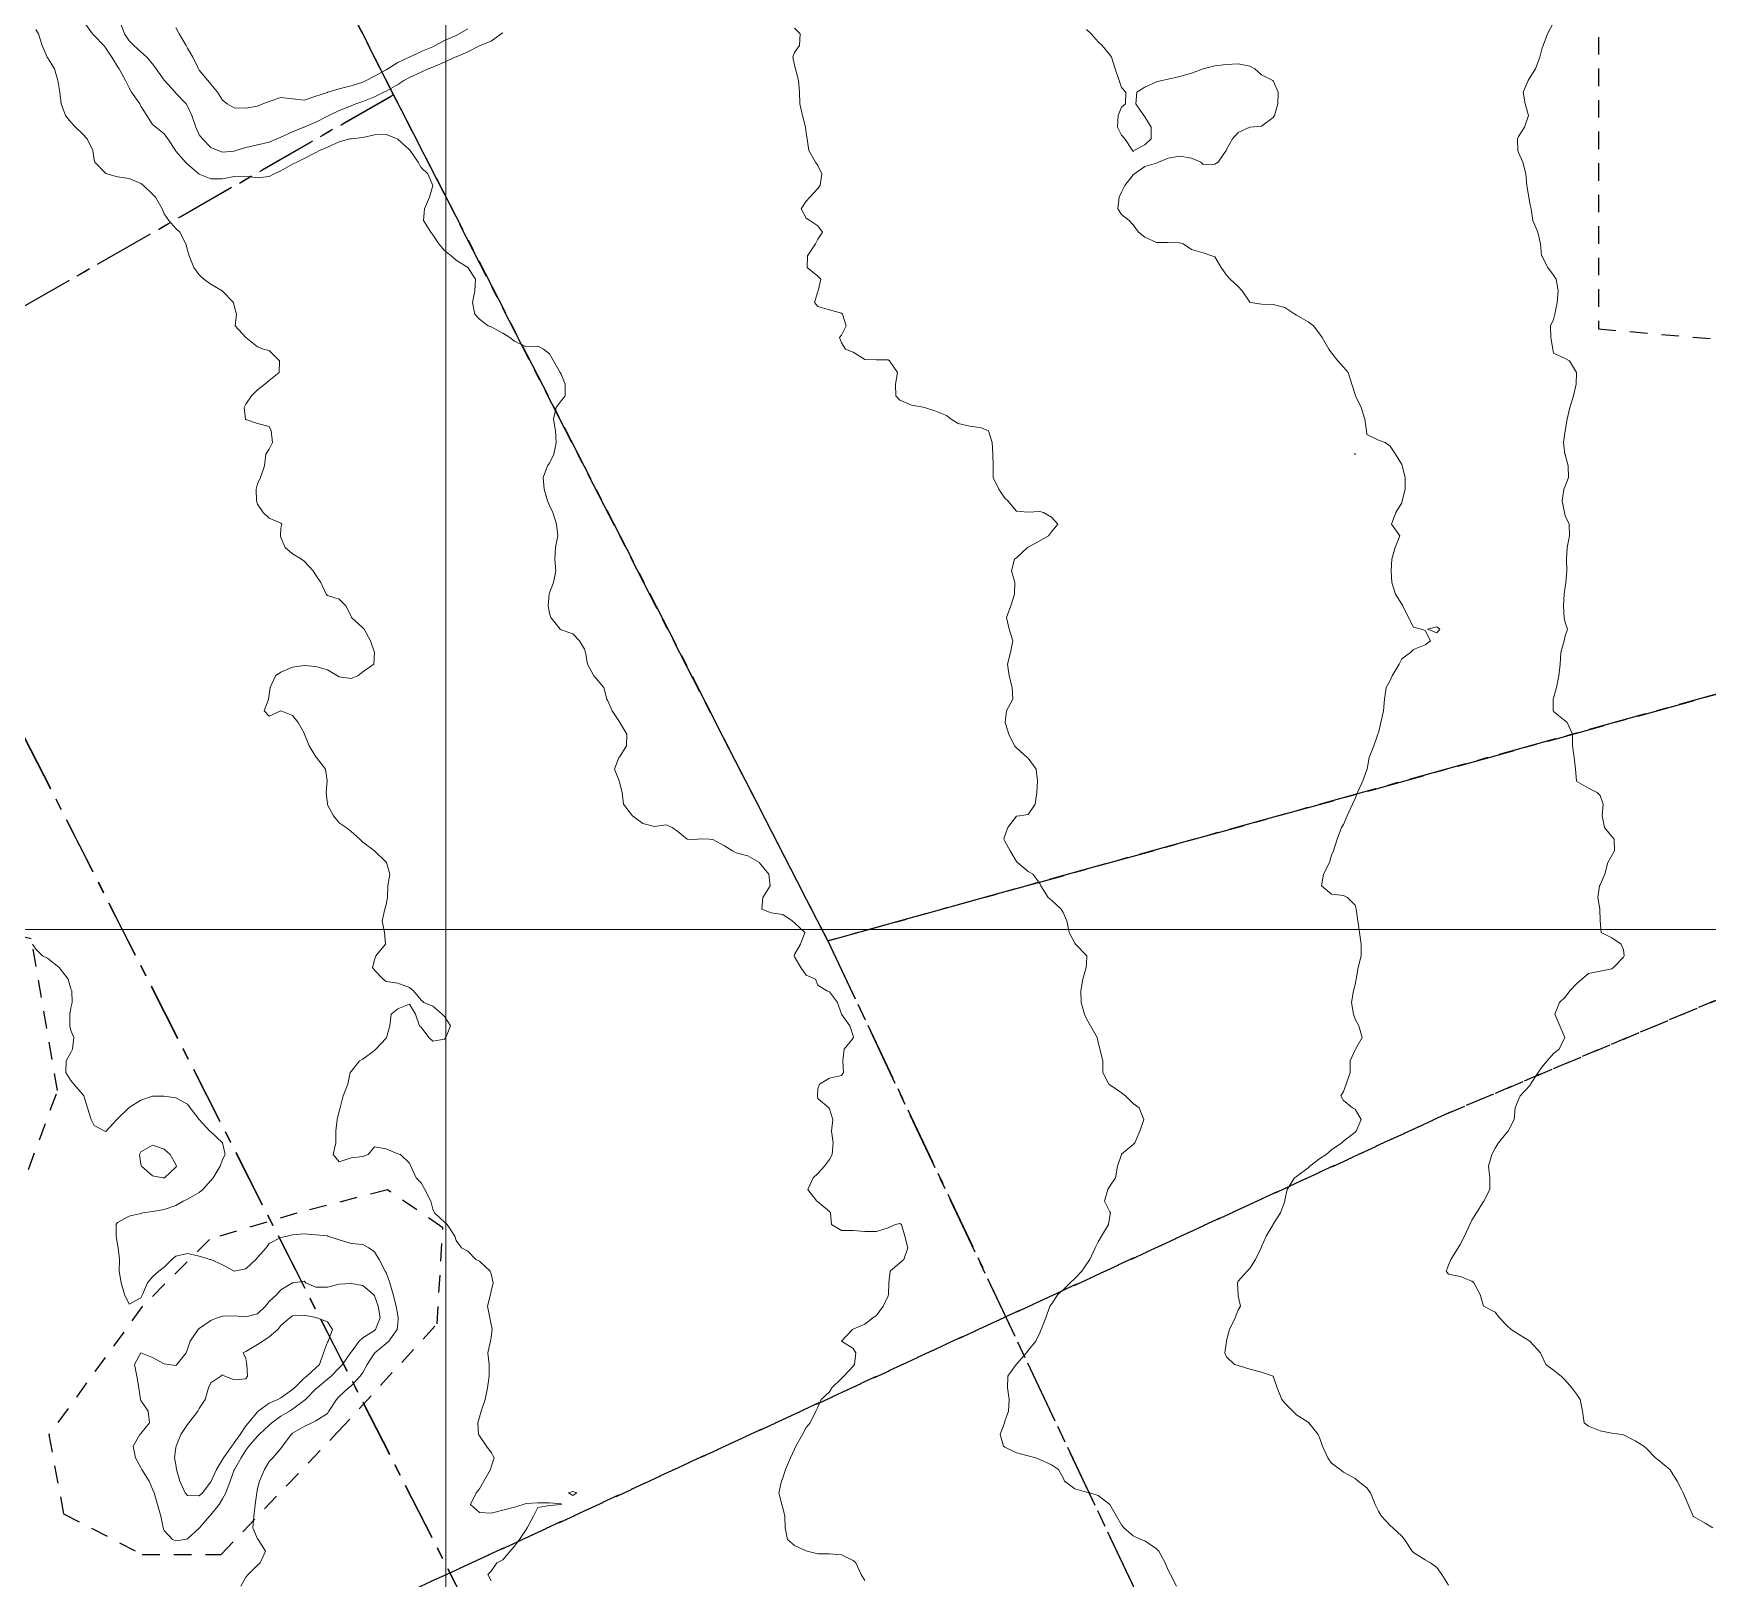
# Model space of a CAD drawing. Header units: centimetres. Extents: x 0 to 642158, y -847 to 649707.
# Drawn here: x 616649.2 to 616720.8, y 620359.6 to 620425.8 of the extents above; entities that cross this region are included whole.
import ezdxf

# ---------------------------------------------------------------- set-up
doc = ezdxf.new("R2010")
doc.units = ezdxf.units.CM
doc.header["$MEASUREMENT"] = 0
doc.linetypes.add('CENTERX2', pattern=[4, 2.5, -0.5, 0.5, -0.5])
doc.linetypes.add('JIS_02_0.7', pattern=[1.35, 0.75, -0.6])
for name, color, linetype, lineweight in [('MEV_grille', 254, 'Continuous', 9), ('WAL_parcellaire agricole', 7, 'JIS_02_0.7', 25), ('WAL_topographie 0.5', 253, 'Continuous', 20)]:
    doc.layers.add(name, color=color, linetype=linetype, lineweight=lineweight)
doc.layers.add('SPW_parcellaire cadastral', color=7, linetype='CENTERX2', lineweight=25, true_color=0xff0542)

# ---------------------------------------------------------------- blocks, each defined once
blk = doc.blocks.new('*U114')
at = {"layer": 'MEV_grille', "transparency": 33554687}
blk.add_lwpolyline([(-1338.461, 0), (1338.461, 0)], dxfattribs=at)
blk = doc.blocks.new('*U115')
at = {"layer": 'MEV_grille', "color": 0, "linetype": 'ByBlock', "lineweight": -2, "transparency": 16777216}
blk.add_blockref('*U114', (0, -2000), dxfattribs=at)
blk = doc.blocks.new('*U112')
at = {"layer": 'MEV_grille', "transparency": 33554687}
blk.add_lwpolyline([(0, 1825.476), (0, -1825.476)], dxfattribs=at)
blk = doc.blocks.new('*U113')
at = {"layer": 'MEV_grille', "color": 0, "linetype": 'ByBlock', "lineweight": -2, "transparency": 16777216}
blk.add_blockref('*U112', (1300, 0), dxfattribs=at)

msp = doc.modelspace()

# ---------------------------------------------------------------- linework, layer by layer
at = {"layer": 'SPW_parcellaire cadastral'}
for points in [[(616764.436, 620409.464), (616683.174, 620386.893), (616664.567, 620423.139), (616658.826, 620434.525), (616640.601, 620470.67), (616632.784, 620486.173), (616675.753, 620523.303), (616681.328, 620527.07), (616685.388, 620521.293), (616679.91, 620517.422), (616688.902, 620504.431), (616694.46, 620508.382), (616706.721, 620490.909), (616696.99, 620483.909), (616708.657, 620467.046), (616718.631, 620473.946), (616764.436, 620409.464)], [(616664.567, 620423.139), (616641.483, 620409.919), (616621.122, 620398.241), (616593.317, 620382.322), (616566.298, 620413.913), (616612.711, 620468.786), (616632.784, 620486.173), (616640.601, 620470.67), (616658.826, 620434.525), (616664.567, 620423.139)], [(616664.567, 620423.139), (616683.174, 620386.893), (616720.278, 620308.474), (616699.35, 620297.395), (616698.887, 620297.151), (616641.483, 620409.919), (616664.567, 620423.139)], [(616764.436, 620409.464), (616810.738, 620422.244), (616880.969, 620322.264), (616751.311, 620239.975), (616733.186, 620281.264), (616720.278, 620308.474), (616683.174, 620386.893), (616764.436, 620409.464)], [(616683.366, 620288.932), (616621.122, 620398.241), (616641.483, 620409.919), (616698.887, 620297.151), (616683.366, 620288.932)]]:
    msp.add_lwpolyline(points, dxfattribs=at)
at = {"layer": 'WAL_parcellaire agricole'}
for points in [[(616651.688, 620350.856), (616600.26, 620451.183), (616608.425, 620461.85), (616622.173, 620477.102), (616635.172, 620488.353), (616660.419, 620508.856), (616671.421, 620493.607), (616629.925, 620464.103), (616654.179, 620430.606), (616694.925, 620460.11), (616705.425, 620453.862), (616716.176, 620445.863), (616716.18, 620413.113), (616721.93, 620412.614), (616721.929, 620425.864), (616769.174, 620460.619), (616773.174, 620458.869), (616777.174, 620462.37), (616772.548, 620470.869), (616795.671, 620482.872), (616810.299, 620459.624)], [(616845.948, 620253.88), (616785.453, 620210.873), (616763.872, 620197.621), (616740.957, 620187.285), (616668.692, 620318.859), (616651.688, 620350.856), (616656.938, 620355.19), (616709.767, 620379.529), (616765.931, 620403.202), (616806.761, 620423.04)], [(616806.761, 620423.04), (616765.931, 620403.202), (616709.767, 620379.529), (616656.938, 620355.19), (616651.688, 620350.856)], [(616641.184, 620388.855), (616639.059, 620383.979), (616640.06, 620379.105), (616644.685, 620374.23), (616648.935, 620377.106), (616650.185, 620380.481), (616649.059, 620386.981), (616641.184, 620388.855)], [(616653.811, 620371.231), (616649.811, 620365.731), (616650.437, 620362.356), (616653.812, 620360.606), (616657.187, 620360.607), (616662.186, 620365.857), (616666.436, 620370.483), (616666.685, 620374.608), (616664.31, 620376.232), (616660.435, 620375.232), (616656.685, 620374.107), (616653.811, 620371.231)]]:
    msp.add_lwpolyline(points, dxfattribs=at)
at = {"layer": 'WAL_topographie 0.5'}
for points in [[(616649.25, 620425.935), (616649.36, 620425.75), (616649.521, 620425.25), (616649.744, 620424.75), (616649.75, 620424.742), (616650.051, 620424.25), (616650.194, 620423.75), (616650.25, 620423.417), (616650.277, 620423.25), (616650.341, 620422.75), (616650.524, 620422.25), (616650.75, 620421.975), (616650.954, 620421.75), (616651.25, 620421.475), (616651.445, 620421.25), (616651.692, 620420.75), (616651.75, 620420.361), (616651.774, 620420.25), (616652.25, 620419.768), (616652.295, 620419.75), (616652.75, 620419.631), (616653.25, 620419.553), (616653.75, 620419.342), (616653.869, 620419.25), (616654.25, 620418.89), (616654.37, 620418.75), (616654.664, 620418.25), (616654.75, 620418.047), (616654.954, 620417.75), (616655.25, 620417.417), (616655.413, 620417.25), (616655.682, 620416.75), (616655.75, 620416.485), (616655.821, 620416.25), (616656.014, 620415.75), (616656.25, 620415.435), (616656.442, 620415.25), (616656.75, 620415.034), (616657.227, 620414.75), (616657.25, 620414.736), (616657.722, 620414.25), (616657.75, 620414.107), (616657.846, 620413.75), (616657.792, 620413.25), (616658.25, 620412.75), (616658.25, 620412.75), (616658.75, 620412.35), (616659, 620412.25), (616659.25, 620412.192), (616659.692, 620411.75), (616659.67, 620411.25), (616659.25, 620410.9), (616659.054, 620410.75), (616658.75, 620410.5), (616658.491, 620410.25), (616658.25, 620409.889), (616658.179, 620409.75), (616658.237, 620409.25), (616658.25, 620409.23), (616658.75, 620409.056), (616659.25, 620408.927), (616659.333, 620408.75), (616659.383, 620408.25), (616659.25, 620407.964), (616659.1, 620407.75), (616659.05, 620407.25), (616658.867, 620406.75), (616658.75, 620406.481), (616658.683, 620406.25), (616658.697, 620405.75), (616658.75, 620405.607), (616658.988, 620405.25), (616659.25, 620405), (616659.75, 620404.792), (616659.783, 620404.75), (616659.75, 620404.583), (616659.727, 620404.25), (616659.75, 620404.179), (616659.926, 620403.75), (616660.25, 620403.482), (616660.63, 620403.25), (616660.75, 620403.159), (616661.136, 620402.75), (616661.25, 620402.56), (616661.453, 620402.25), (616661.691, 620401.75), (616661.75, 620401.685), (616662.25, 620401.533), (616662.524, 620401.25), (616662.75, 620400.813), (616662.777, 620400.75), (616663.25, 620400.313), (616663.313, 620400.25), (616663.579, 620399.75), (616663.75, 620399.25), (616663.75, 620399.25), (616663.75, 620399.249), (616663.73, 620398.75), (616663.25, 620398.417), (616663.036, 620398.25), (616662.75, 620398.142), (616662.25, 620398.214), (616662.169, 620398.25), (616661.75, 620398.5), (616661.25, 620398.644), (616660.75, 620398.691), (616660.25, 620398.625), (616659.75, 620398.406), (616659.51, 620398.25), (616659.285, 620397.75), (616659.25, 620397.45), (616659.21, 620397.25), (616659.031, 620396.75), (616659.25, 620396.517), (616659.75, 620396.75), (616659.75, 620396.75), (616659.75, 620396.75), (616660.25, 620396.55), (616660.487, 620396.25), (616660.75, 620395.796), (616660.759, 620395.75), (616660.957, 620395.25), (616661.25, 620394.784), (616661.274, 620394.75), (616661.651, 620394.25), (616661.734, 620393.75), (616661.68, 620393.25), (616661.74, 620392.75), (616661.75, 620392.725), (616662.007, 620392.25), (616662.25, 620391.95), (616662.536, 620391.75), (616662.75, 620391.583), (616663.125, 620391.25), (616663.25, 620391.13), (616663.75, 620390.75), (616663.75, 620390.75), (616664.25, 620390.264), (616664.264, 620390.25), (616664.417, 620389.75), (616664.333, 620389.25), (616664.308, 620388.75), (616664.25, 620388.45), (616664.197, 620388.25), (616664.083, 620387.75), (616664.182, 620387.25), (616664.222, 620386.75), (616663.809, 620386.25), (616663.75, 620386.083), (616663.676, 620385.75), (616663.75, 620385.645), (616664.125, 620385.25), (616664.25, 620385.157), (616664.75, 620385.077), (616665.25, 620384.898), (616665.432, 620384.75), (616665.75, 620384.361), (616665.875, 620384.25), (616666.25, 620384.096), (616666.659, 620383.75), (616666.75, 620383.662), (616667.005, 620383.25), (616666.806, 620382.75), (616666.75, 620382.686), (616666.25, 620382.599), (616666.08, 620382.75), (616665.75, 620383.193), (616665.685, 620383.25), (616665.509, 620383.75), (616665.25, 620384.187), (616664.75, 620383.988), (616664.472, 620383.75), (616664.417, 620383.25), (616664.266, 620382.75), (616664.25, 620382.727), (616663.813, 620382.25), (616663.75, 620382.2), (616663.25, 620381.823), (616663.119, 620381.75), (616662.75, 620381.303), (616662.72, 620381.25), (616662.609, 620380.75), (616662.417, 620380.25), (616662.283, 620379.75), (616662.25, 620379.607), (616662.161, 620379.25), (616662.107, 620378.75), (616662.099, 620378.25), (616661.988, 620377.75), (616662.25, 620377.427), (616662.75, 620377.603), (616663.25, 620377.664), (616663.481, 620377.75), (616663.75, 620378.068), (616664.25, 620377.984), (616664.75, 620377.777), (616664.875, 620377.75), (616665.25, 620377.375), (616665.309, 620377.25), (616665.536, 620376.75), (616665.75, 620376.529), (616665.917, 620376.25), (616666.163, 620375.75), (616666.25, 620375.408), (616666.333, 620375.25), (616666.75, 620374.845), (616666.875, 620374.75), (616667.194, 620374.25), (616667.25, 620374.062), (616667.477, 620373.75), (616667.75, 620373.6), (616668.1, 620373.25), (616668.25, 620373.175), (616668.709, 620372.75), (616668.75, 620372.635), (616668.838, 620372.25), (616668.75, 620371.893), (616668.725, 620371.75), (616668.602, 620371.25), (616668.693, 620370.75), (616668.75, 620370.46), (616668.8, 620370.25), (616668.75, 620369.917), (616668.725, 620369.75), (616668.614, 620369.25), (616668.667, 620368.75), (616668.669, 620368.25), (616668.595, 620367.75), (616668.492, 620367.25), (616668.32, 620366.75), (616668.25, 620366.485), (616668.179, 620366.25), (616668.216, 620365.75), (616668.25, 620365.687), (616668.559, 620365.25), (616668.75, 620364.979), (616668.878, 620364.75), (616668.75, 620364.357), (616668.725, 620364.25), (616668.444, 620363.75), (616668.25, 620363.426), (616668.117, 620363.25), (616667.871, 620362.75), (616668.25, 620362.403), (616668.75, 620362.383), (616669.25, 620362.506), (616669.75, 620362.641), (616670.119, 620362.75), (616670.25, 620362.798), (616670.75, 620362.814), (616671.25, 620362.818), (616671.75, 620362.778), (616671.765, 620362.75), (616671.75, 620362.746), (616671.25, 620362.708), (616670.75, 620362.625), (616670.572, 620362.25), (616670.298, 620361.75), (616670.25, 620361.685), (616669.968, 620361.25), (616669.75, 620360.958), (616669.57, 620360.75), (616669.25, 620360.379), (616668.989, 620360.25), (616668.75, 620359.888), (616668.607, 620359.75), (616668.75, 620359.484)], [(616651.327, 620426.25), (616651.679, 620425.75), (616651.75, 620425.688), (616652.161, 620425.25), (616652.25, 620425.133), (616652.501, 620424.75), (616652.75, 620424.36), (616652.826, 620424.25), (616653.086, 620423.75), (616653.25, 620423.436), (616653.356, 620423.25), (616653.7, 620422.75), (616653.75, 620422.661), (616654.005, 620422.25), (616654.25, 620421.864), (616654.392, 620421.75), (616654.75, 620421.471), (616654.901, 620421.25), (616655.232, 620420.75), (616655.25, 620420.733), (616655.659, 620420.25), (616655.75, 620420.176), (616656.237, 620419.75), (616656.25, 620419.741), (616656.75, 620419.545), (616657.25, 620419.548), (616657.75, 620419.643), (616658.25, 620419.66), (616658.75, 620419.589), (616659.25, 620419.647), (616659.458, 620419.75), (616659.75, 620419.887), (616660.25, 620420.169), (616660.425, 620420.25), (616660.75, 620420.419), (616661.25, 620420.671), (616661.396, 620420.75), (616661.75, 620420.902), (616662.25, 620421.121), (616662.704, 620421.25), (616662.75, 620421.259), (616663.25, 620421.319), (616663.75, 620421.429), (616664.25, 620421.445), (616664.734, 620421.25), (616664.75, 620421.242), (616665.25, 620420.782), (616665.277, 620420.75), (616665.622, 620420.25), (616665.75, 620420.033), (616666.045, 620419.75), (616666.25, 620419.25), (616666.25, 620419.25), (616666.25, 620419.25), (616666.114, 620418.75), (616665.892, 620418.25), (616665.86, 620417.75), (616666.168, 620417.25), (616666.25, 620417.143), (616666.515, 620416.75), (616666.75, 620416.471), (616667.042, 620416.25), (616667.25, 620416.054), (616667.75, 620415.75), (616667.75, 620415.75), (616668.083, 620415.25), (616668.054, 620414.75), (616667.948, 620414.25), (616668.05, 620413.75), (616668.25, 620413.524), (616668.62, 620413.25), (616668.75, 620413.196), (616669.25, 620412.927), (616669.547, 620412.75), (616669.75, 620412.594), (616670.25, 620412.34), (616670.75, 620412.38), (616670.99, 620412.25), (616671.25, 620412.047), (616671.426, 620411.75), (616671.708, 620411.25), (616671.75, 620411.167), (616671.925, 620410.75), (616671.917, 620410.25), (616671.75, 620410.038), (616671.539, 620409.75), (616671.419, 620409.25), (616671.504, 620408.75), (616671.542, 620408.25), (616671.432, 620407.75), (616671.25, 620407.363), (616671.167, 620407.25), (616670.985, 620406.75), (616671.017, 620406.25), (616671.172, 620405.75), (616671.25, 620405.542), (616671.4, 620405.25), (616671.553, 620404.75), (616671.608, 620404.25), (616671.514, 620403.75), (616671.481, 620403.25), (616671.518, 620402.75), (616671.426, 620402.25), (616671.25, 620401.802), (616671.231, 620401.75), (616671.201, 620401.25), (616671.25, 620400.932), (616671.306, 620400.75), (616671.708, 620400.25), (616671.75, 620400.22), (616672.25, 620400.048), (616672.541, 620399.75), (616672.75, 620399.39), (616672.799, 620399.25), (616672.883, 620398.75), (616673.145, 620398.25), (616673.25, 620398.132), (616673.583, 620397.75), (616673.71, 620397.25), (616673.75, 620397.179), (616673.935, 620396.75), (616674.25, 620396.273), (616674.264, 620396.25), (616674.564, 620395.75), (616674.553, 620395.25), (616674.25, 620394.772), (616674.227, 620394.75), (616674.032, 620394.25), (616674.236, 620393.75), (616674.25, 620393.694), (616674.361, 620393.25), (616674.422, 620392.75), (616674.75, 620392.318), (616674.802, 620392.25), (616675.25, 620391.925), (616675.75, 620391.793), (616676.25, 620391.871), (616676.5, 620391.75), (616676.75, 620391.583), (616677.15, 620391.25), (616677.25, 620391.223), (616677.583, 620391.25), (616677.75, 620391.273), (616678.083, 620391.25), (616678.25, 620391.244), (616678.75, 620390.974), (616679.092, 620390.75), (616679.25, 620390.664), (616679.75, 620390.536), (616680.239, 620390.25), (616680.25, 620390.243), (616680.643, 620389.75), (616680.696, 620389.25), (616680.382, 620388.75), (616680.344, 620388.25), (616680.75, 620388.099), (616681.25, 620388.032), (616681.643, 620387.75), (616681.75, 620387.664), (616682.189, 620387.25), (616682, 620386.75), (616681.75, 620386.309), (616681.729, 620386.25), (616681.75, 620386.208), (616682.018, 620385.75), (616682.25, 620385.433), (616682.643, 620385.25), (616682.75, 620385), (616683.125, 620384.75), (616683.25, 620384.717), (616683.583, 620384.25), (616683.75, 620383.75), (616683.75, 620383.75), (616684.111, 620383.25), (616684.25, 620382.833), (616684.273, 620382.75), (616684.25, 620382.733), (616683.872, 620382.25), (616683.82, 620381.75), (616683.847, 620381.25), (616683.75, 620381.13), (616683.25, 620381.018), (616682.809, 620380.75), (616682.75, 620380.55), (616682.726, 620380.25), (616682.75, 620380.143), (616683.208, 620379.75), (616683.25, 620379.694), (616683.393, 620379.25), (616683.327, 620378.75), (616683.403, 620378.25), (616683.358, 620377.75), (616683.25, 620377.53), (616683.031, 620377.25), (616682.75, 620376.929), (616682.542, 620376.75), (616682.322, 620376.25), (616682.7, 620375.75), (616682.75, 620375.717), (616683.25, 620375.296), (616683.286, 620375.25), (616683.333, 620374.75), (616683.75, 620374.487), (616684.25, 620374.487), (616684.75, 620374.452), (616685.25, 620374.442), (616685.75, 620374.604), (616686.068, 620374.75), (616686.25, 620374.792), (616686.327, 620374.75), (616686.469, 620374.25), (616686.599, 620373.75), (616686.421, 620373.25), (616686.25, 620373.101), (616685.837, 620372.75), (616685.791, 620372.25), (616685.772, 620371.75), (616685.75, 620371.691), (616685.544, 620371.25), (616685.25, 620370.852), (616685.101, 620370.75), (616684.75, 620370.473), (616684.25, 620370.265), (616684.23, 620370.25), (616683.75, 620369.75), (616684.25, 620369.436), (616684.368, 620369.25), (616684.31, 620368.75), (616684.25, 620368.677), (616683.852, 620368.25), (616683.75, 620368.141), (616683.337, 620367.75), (616683.25, 620367.577), (616682.881, 620367.25), (616682.75, 620366.917), (616682.656, 620366.75), (616682.411, 620366.25), (616682.25, 620366.046), (616682.088, 620365.75), (616681.799, 620365.25), (616681.75, 620365.125), (616681.574, 620364.75), (616681.358, 620364.25), (616681.25, 620363.886), (616681.194, 620363.75), (616681.07, 620363.25), (616681.198, 620362.75), (616681.25, 620362.6), (616681.333, 620362.25), (616681.343, 620361.75), (616681.438, 620361.25), (616681.75, 620360.99), (616682.25, 620360.759), (616682.281, 620360.75), (616682.75, 620360.638), (616683.25, 620360.637), (616683.75, 620360.598), (616684.25, 620360.35), (616684.372, 620360.25), (616684.593, 620359.75), (616684.75, 620359.488)], [(616652.864, 620426.25), (616653.052, 620425.75), (616653.25, 620425.45), (616653.456, 620425.25), (616653.75, 620424.987), (616654.01, 620424.75), (616654.25, 620424.47), (616654.412, 620424.25), (616654.75, 620423.773), (616654.767, 620423.75), (616655.214, 620423.25), (616655.25, 620423.218), (616655.684, 620422.75), (616655.75, 620422.648), (616655.927, 620422.25), (616656.101, 620421.75), (616656.25, 620421.429), (616656.387, 620421.25), (616656.75, 620420.883), (616657.059, 620420.75), (616657.25, 620420.691), (616657.75, 620420.731), (616657.816, 620420.75), (616658.25, 620420.888), (616658.75, 620420.999), (616659.25, 620421.107), (616659.574, 620421.25), (616659.75, 620421.328), (616660.25, 620421.554), (616660.724, 620421.75), (616660.75, 620421.76), (616661.25, 620421.971), (616661.75, 620422.227), (616661.794, 620422.25), (616662.25, 620422.472), (616662.75, 620422.663), (616662.956, 620422.75), (616663.25, 620422.854), (616663.75, 620423.049), (616664.158, 620423.25), (616664.25, 620423.296), (616664.75, 620423.589), (616665.012, 620423.75), (616665.25, 620423.879), (616665.75, 620424.105), (616666.058, 620424.25), (616666.25, 620424.328), (616666.75, 620424.534), (616667.197, 620424.75), (616667.25, 620424.773), (616667.75, 620424.983), (616668.25, 620425.239), (616668.275, 620425.25), (616668.75, 620425.441), (616669.183, 620425.75), (616669.25, 620425.8)], [(616655.25, 620426.022), (616655.393, 620425.75), (616655.693, 620425.25), (616655.75, 620425.143), (616655.98, 620424.75), (616656.212, 620424.25), (616656.25, 620424.203), (616656.621, 620423.75), (616656.75, 620423.603), (616657.035, 620423.25), (616657.25, 620422.915), (616657.45, 620422.75), (616657.75, 620422.577), (616658.25, 620422.571), (616658.75, 620422.657), (616658.978, 620422.75), (616659.25, 620422.858), (616659.75, 620423.019), (616660.25, 620422.968), (616660.75, 620422.916), (616661.25, 620423.081), (616661.75, 620423.247), (616661.761, 620423.25), (616662.25, 620423.399), (616662.75, 620423.527), (616663.25, 620423.687), (616663.399, 620423.75), (616663.75, 620423.937), (616664.25, 620424.208), (616664.322, 620424.25), (616664.75, 620424.519), (616665.242, 620424.75), (616665.25, 620424.755), (616665.75, 620424.992), (616666.25, 620425.202), (616666.351, 620425.25), (616666.75, 620425.475), (616667.25, 620425.683), (616667.387, 620425.75), (616667.75, 620425.961)], [(616681.75, 620426), (616681.981, 620425.75), (616681.964, 620425.25), (616681.75, 620424.95), (616681.67, 620424.75), (616681.75, 620424.417), (616681.78, 620424.25), (616681.917, 620423.75), (616681.958, 620423.25), (616681.977, 620422.75), (616682.08, 620422.25), (616682.211, 620421.75), (616682.25, 620421.5), (616682.293, 620421.25), (616682.356, 620420.75), (616682.65, 620420.25), (616682.75, 620420.118), (616682.913, 620419.75), (616682.844, 620419.25), (616682.75, 620419.122), (616682.405, 620418.75), (616682.25, 620418.579), (616682.034, 620418.25), (616682.25, 620417.859), (616682.396, 620417.75), (616682.75, 620417.526), (616682.948, 620417.25), (616682.75, 620416.95), (616682.642, 620416.75), (616682.299, 620416.25), (616682.293, 620415.75), (616682.75, 620415.378), (616682.867, 620415.25), (616682.761, 620414.75), (616682.75, 620414.722), (616682.595, 620414.25), (616682.75, 620414.077), (616683.25, 620413.935), (616683.75, 620413.792), (616683.795, 620413.75), (616683.95, 620413.25), (616683.75, 620412.85), (616683.671, 620412.75), (616683.75, 620412.519), (616683.934, 620412.25), (616684.25, 620412.117), (616684.75, 620411.807), (616685.25, 620411.783), (616685.75, 620411.784), (616685.809, 620411.75), (616686.15, 620411.25), (616686.071, 620410.75), (616686.08, 620410.25), (616686.25, 620410.054), (616686.75, 620409.85), (616687.25, 620409.764), (616687.313, 620409.75), (616687.75, 620409.607), (616688.25, 620409.398), (616688.453, 620409.25), (616688.75, 620409.067), (616689.25, 620408.947), (616689.75, 620408.879), (616690.046, 620408.75), (616690.217, 620408.25), (616690.234, 620407.75), (616690.25, 620407.25), (616690.25, 620407.25), (616690.25, 620406.75), (616690.497, 620406.25), (616690.75, 620405.865), (616690.887, 620405.75), (616691.25, 620405.311), (616691.75, 620405.261), (616692.25, 620405.292), (616692.406, 620405.25), (616692.75, 620405.054), (616693.024, 620404.75), (616692.75, 620404.423), (616692.628, 620404.25), (616692.25, 620404.038), (616691.75, 620403.769), (616691.725, 620403.75), (616691.25, 620403.308), (616691.167, 620403.25), (616691.036, 620402.75), (616691.184, 620402.25), (616691.168, 620401.75), (616691.015, 620401.25), (616690.828, 620400.75), (616690.933, 620400.25), (616691.101, 620399.75), (616690.991, 620399.25), (616690.87, 620398.75), (616690.936, 620398.25), (616691.07, 620397.75), (616691.097, 620397.25), (616690.828, 620396.75), (616690.764, 620396.25), (616690.926, 620395.75), (616691.171, 620395.25), (616691.25, 620395.159), (616691.715, 620394.75), (616691.75, 620394.724), (616692.093, 620394.25), (616692.149, 620393.75), (616692.125, 620393.25), (616692.053, 620392.75), (616691.75, 620392.308), (616691.375, 620392.25), (616691.25, 620392.234), (616690.875, 620391.75), (616690.75, 620391.393), (616690.716, 620391.25), (616690.75, 620391.163), (616690.987, 620390.75), (616691.25, 620390.294), (616691.288, 620390.25), (616691.75, 620389.863), (616691.945, 620389.75), (616692.25, 620389.357), (616692.291, 620389.25), (616692.609, 620388.75), (616692.75, 620388.635), (616693.167, 620388.25), (616693.25, 620388.107), (616693.41, 620387.75), (616693.504, 620387.25), (616693.75, 620386.791), (616693.785, 620386.75), (616694.25, 620386.274), (616694.271, 620386.25), (616694.25, 620385.917), (616694.239, 620385.75), (616694.098, 620385.25), (616694.009, 620384.75), (616694.026, 620384.25), (616694.163, 620383.75), (616694.25, 620383.55), (616694.426, 620383.25), (616694.702, 620382.75), (616694.75, 620382.55), (616694.823, 620382.25), (616694.95, 620381.75), (616694.947, 620381.25), (616695.205, 620380.75), (616695.25, 620380.723), (616695.75, 620380.38), (616695.926, 620380.25), (616696.25, 620379.926), (616696.51, 620379.75), (616696.705, 620379.25), (616696.54, 620378.75), (616696.315, 620378.25), (616696.25, 620378.168), (616695.75, 620377.758), (616695.743, 620377.75), (616695.574, 620377.25), (616695.486, 620376.75), (616695.25, 620376.39), (616695.157, 620376.25), (616695.025, 620375.75), (616695.25, 620375.293), (616695.278, 620375.25), (616695.25, 620375.1), (616695.191, 620374.75), (616694.896, 620374.25), (616694.75, 620374), (616694.615, 620373.75), (616694.389, 620373.25), (616694.25, 620373.042), (616694.048, 620372.75), (616693.75, 620372.427), (616693.545, 620372.25), (616693.25, 620371.94), (616693.019, 620371.75), (616692.75, 620371.333), (616692.681, 620371.25), (616692.505, 620370.75), (616692.314, 620370.25), (616692.25, 620370.098), (616692.083, 620369.75), (616691.75, 620369.34), (616691.677, 620369.25), (616691.25, 620368.762), (616691.238, 620368.75), (616690.887, 620368.25), (616690.861, 620367.75), (616690.941, 620367.25), (616690.906, 620366.75), (616690.75, 620366.313), (616690.731, 620366.25), (616690.554, 620365.75), (616690.702, 620365.25), (616690.75, 620365.212), (616691.25, 620364.97), (616691.75, 620364.841), (616692.076, 620364.75), (616692.25, 620364.681), (616692.75, 620364.446), (616693.05, 620364.25), (616693.25, 620363.897), (616693.31, 620363.75), (616693.75, 620363.414), (616694.25, 620363.284), (616694.389, 620363.25), (616694.75, 620363.13), (616695.25, 620362.75), (616695.25, 620362.75), (616695.539, 620362.25), (616695.75, 620361.885), (616695.853, 620361.75), (616696.25, 620361.404), (616696.583, 620361.25), (616696.75, 620361.186), (616697.25, 620360.852), (616697.348, 620360.75), (616697.615, 620360.25), (616697.75, 620359.94), (616697.845, 620359.75), (616698.109, 620359.25)], [(616694.25, 620425.943), (616694.443, 620425.75), (616694.75, 620425.412), (616694.926, 620425.25), (616695.25, 620424.85), (616695.315, 620424.75), (616695.474, 620424.25), (616695.646, 620423.75), (616695.75, 620423.46), (616695.94, 620423.25), (616695.927, 620422.75), (616695.75, 620422.607), (616695.606, 620422.25), (616695.576, 620421.75), (616695.75, 620421.409), (616695.885, 620421.25), (616696.221, 620420.75), (616696.25, 620420.704), (616696.275, 620420.75), (616696.75, 620421), (616697.021, 620421.25), (616697.013, 620421.75), (616696.75, 620422.204), (616696.704, 620422.25), (616696.356, 620422.75), (616696.405, 620423.25), (616696.75, 620423.473), (616697.25, 620423.7), (616697.481, 620423.75), (616697.75, 620423.809), (616698.25, 620423.926), (616698.75, 620424.073), (616699.25, 620424.25), (616699.25, 620424.25), (616699.75, 620424.376), (616700.25, 620424.441), (616700.75, 620424.475), (616701.25, 620424.366), (616701.457, 620424.25), (616701.75, 620423.995), (616702.229, 620423.75), (616702.25, 620423.734), (616702.453, 620423.25), (616702.451, 620422.75), (616702.296, 620422.25), (616702.25, 620422.168), (616701.75, 620421.798), (616701.25, 620421.75), (616701.25, 620421.75), (616700.75, 620421.533), (616700.496, 620421.25), (616700.25, 620420.797), (616700.228, 620420.75), (616699.891, 620420.25), (616699.75, 620420.165), (616699.25, 620420.152), (616699.153, 620420.25), (616698.75, 620420.431), (616698.25, 620420.508), (616697.75, 620420.433), (616697.34, 620420.25), (616697.25, 620420.209), (616696.75, 620420.066), (616696.3, 620419.75), (616696.25, 620419.707), (616695.892, 620419.25), (616695.75, 620418.967), (616695.653, 620418.75), (616695.596, 620418.25), (616695.75, 620418.014), (616696.078, 620417.75), (616696.25, 620417.578), (616696.482, 620417.25), (616696.75, 620417.046), (616697.25, 620416.819), (616697.75, 620416.818), (616698.25, 620416.805), (616698.388, 620416.75), (616698.75, 620416.517), (616699.25, 620416.372), (616699.617, 620416.25), (616699.75, 620416.194), (616700.021, 620415.75), (616700.25, 620415.421), (616700.396, 620415.25), (616700.75, 620414.923), (616700.92, 620414.75), (616701.25, 620414.264), (616701.269, 620414.25), (616701.75, 620414.166), (616702.25, 620414.151), (616702.75, 620414.026), (616703.176, 620413.75), (616703.25, 620413.707), (616703.75, 620413.422), (616703.979, 620413.25), (616704.25, 620412.886), (616704.35, 620412.75), (616704.633, 620412.25), (616704.75, 620412.089), (616705.017, 620411.75), (616705.25, 620411.468), (616705.458, 620411.25), (616705.62, 620410.75), (616705.75, 620410.306), (616705.764, 620410.25), (616706.015, 620409.75), (616706.169, 620409.25), (616706.235, 620408.75), (616706.25, 620408.583), (616706.75, 620408.34), (616707.036, 620408.25), (616707.25, 620408.089), (616707.482, 620407.75), (616707.75, 620407.31), (616707.774, 620407.25), (616707.905, 620406.75), (616707.901, 620406.25), (616707.776, 620405.75), (616707.75, 620405.655), (616707.5, 620405.25), (616707.306, 620404.75), (616707.673, 620404.25), (616707.467, 620403.75), (616707.326, 620403.25), (616707.294, 620402.75), (616707.325, 620402.25), (616707.478, 620401.75), (616707.75, 620401.319), (616707.792, 620401.25), (616708.036, 620400.75), (616708.25, 620400.33), (616708.583, 620400.25), (616708.75, 620400.187), (616708.983, 620399.75), (616708.75, 620399.579), (616708.25, 620399.375), (616708.13, 620399.25), (616707.75, 620398.979), (616707.637, 620398.75), (616707.336, 620398.25), (616707.25, 620398.056), (616707.088, 620397.75), (616707.007, 620397.25), (616706.976, 620396.75), (616706.862, 620396.25), (616706.75, 620395.803), (616706.732, 620395.75), (616706.55, 620395.25), (616706.35, 620394.75), (616706.265, 620394.25), (616706.25, 620394.219), (616706.083, 620393.75), (616705.856, 620393.25), (616705.75, 620393), (616705.636, 620392.75), (616705.41, 620392.25), (616705.25, 620391.886), (616705.171, 620391.75), (616704.981, 620391.25), (616704.833, 620390.75), (616704.75, 620390.572), (616704.662, 620390.25), (616704.403, 620389.75), (616704.315, 620389.25), (616704.75, 620388.893), (616705.25, 620388.839), (616705.428, 620388.75), (616705.75, 620388.428), (616705.8, 620388.25), (616705.869, 620387.75), (616705.946, 620387.25), (616706.011, 620386.75), (616706.009, 620386.25), (616705.892, 620385.75), (616705.806, 620385.25), (616705.75, 620385.031), (616705.687, 620384.75), (616705.595, 620384.25), (616705.685, 620383.75), (616705.75, 620383.536), (616705.917, 620383.25), (616706.057, 620382.75), (616705.767, 620382.25), (616705.75, 620382.227), (616705.548, 620381.75), (616705.536, 620381.25), (616705.377, 620380.75), (616705.25, 620380.438), (616705.141, 620380.25), (616705.25, 620380.056), (616705.646, 620379.75), (616705.75, 620379.692), (616706.01, 620379.25), (616705.796, 620378.75), (616705.75, 620378.705), (616705.25, 620378.32), (616705.18, 620378.25), (616704.75, 620377.948), (616704.51, 620377.75), (616704.25, 620377.576), (616703.821, 620377.25), (616703.75, 620377.175), (616703.25, 620376.805), (616703.162, 620376.75), (616702.845, 620376.25), (616702.75, 620375.792), (616702.742, 620375.75), (616702.564, 620375.25), (616702.25, 620374.765), (616702.24, 620374.75), (616701.948, 620374.25), (616701.75, 620373.79), (616701.731, 620373.75), (616701.495, 620373.25), (616701.25, 620372.856), (616701.133, 620372.75), (616700.75, 620372.324), (616700.715, 620372.25), (616700.74, 620371.75), (616700.75, 620371.694), (616700.839, 620371.25), (616700.75, 620371.083), (616700.612, 620370.75), (616700.373, 620370.25), (616700.25, 620369.779), (616700.242, 620369.75), (616700.171, 620369.25), (616700.25, 620369.076), (616700.591, 620368.75), (616700.75, 620368.699), (616701.25, 620368.552), (616701.75, 620368.417), (616702.25, 620368.25), (616702.25, 620368.25), (616702.412, 620367.75), (616702.622, 620367.25), (616702.75, 620367.094), (616703.094, 620366.75), (616703.25, 620366.598), (616703.75, 620366.282), (616703.779, 620366.25), (616704.169, 620365.75), (616704.25, 620365.583), (616704.363, 620365.25), (616704.593, 620364.75), (616704.75, 620364.515), (616705.11, 620364.25), (616705.25, 620364.137), (616705.75, 620363.863), (616705.886, 620363.75), (616706.25, 620363.457), (616706.41, 620363.25), (616706.62, 620362.75), (616706.75, 620362.467), (616706.878, 620362.25), (616707.25, 620361.847), (616707.363, 620361.75), (616707.75, 620361.386), (616707.875, 620361.25), (616708.197, 620360.75), (616708.25, 620360.693), (616708.75, 620360.383), (616708.981, 620360.25), (616709.25, 620360.05), (616709.469, 620359.75), (616709.75, 620359.3)], [(616714.25, 620426.233), (616714, 620425.75), (616713.803, 620425.25), (616713.75, 620425.1), (616713.664, 620424.75), (616713.48, 620424.25), (616713.25, 620423.891), (616713.165, 620423.75), (616712.952, 620423.25), (616713.037, 620422.75), (616713.174, 620422.25), (616713.014, 620421.75), (616712.75, 620421.354), (616712.716, 620421.25), (616712.719, 620420.75), (616712.75, 620420.667), (616712.937, 620420.25), (616713.069, 620419.75), (616713.109, 620419.25), (616713.19, 620418.75), (616713.25, 620418.427), (616713.289, 620418.25), (616713.364, 620417.75), (616713.574, 620417.25), (616713.69, 620416.75), (616713.742, 620416.25), (616713.75, 620416.239), (616714.015, 620415.75), (616714.25, 620415.417), (616714.361, 620415.25), (616714.456, 620414.75), (616714.412, 620414.25), (616714.313, 620413.75), (616714.25, 620413.516), (616714.121, 620413.25), (616714.13, 620412.75), (616714.217, 620412.25), (616714.25, 620412.068), (616714.75, 620411.839), (616714.929, 620411.75), (616715.229, 620411.25), (616715.228, 620410.75), (616715.11, 620410.25), (616714.947, 620409.75), (616714.83, 620409.25), (616714.75, 620408.75), (616714.75, 620408.75), (616714.677, 620408.25), (616714.739, 620407.75), (616714.75, 620407.726), (616714.88, 620407.25), (616714.899, 620406.75), (616714.75, 620406.379), (616714.698, 620406.25), (616714.615, 620405.75), (616714.719, 620405.25), (616714.75, 620405.107), (616714.924, 620404.75), (616714.929, 620404.25), (616714.837, 620403.75), (616714.811, 620403.25), (616714.823, 620402.75), (616714.776, 620402.25), (616714.75, 620402.068), (616714.712, 620401.75), (616714.681, 620401.25), (616714.708, 620400.75), (616714.75, 620400.536), (616714.845, 620400.25), (616714.75, 620399.964), (616714.707, 620399.75), (616714.562, 620399.25), (616714.533, 620398.75), (616714.479, 620398.25), (616714.379, 620397.75), (616714.25, 620397.3), (616714.238, 620397.25), (616714.243, 620396.75), (616714.25, 620396.727), (616714.75, 620396.321), (616714.836, 620396.25), (616715.058, 620395.75), (616715.067, 620395.25), (616715.138, 620394.75), (616715.186, 620394.25), (616715.241, 620393.75), (616715.25, 620393.729), (616715.75, 620393.438), (616716.125, 620393.25), (616716.25, 620393.125), (616716.378, 620392.75), (616716.341, 620392.25), (616716.436, 620391.75), (616716.75, 620391.371), (616716.842, 620391.25), (616716.861, 620390.75), (616716.75, 620390.55), (616716.574, 620390.25), (616716.455, 620389.75), (616716.25, 620389.3), (616716.226, 620389.25), (616716.153, 620388.75), (616716.24, 620388.25), (616716.25, 620387.751), (616716.25, 620387.75), (616716.288, 620387.25), (616716.75, 620387.019), (616717.15, 620386.75), (616717.25, 620386.516), (616717.284, 620386.25), (616717.25, 620386.201), (616716.82, 620385.75), (616716.75, 620385.697), (616716.25, 620385.594), (616715.75, 620385.504), (616715.468, 620385.25), (616715.25, 620385.071), (616714.951, 620384.75), (616714.75, 620384.491), (616714.513, 620384.25), (616714.302, 620383.75), (616714.524, 620383.25), (616714.737, 620382.75), (616714.488, 620382.25), (616714.25, 620382.067), (616713.984, 620381.75), (616713.75, 620381.481), (616713.598, 620381.25), (616713.268, 620380.75), (616713.25, 620380.718), (616712.824, 620380.25), (616712.75, 620380.094), (616712.605, 620379.75), (616712.572, 620379.25), (616712.31, 620378.75), (616712.25, 620378.682), (616711.892, 620378.25), (616711.75, 620378.016), (616711.604, 620377.75), (616711.464, 620377.25), (616711.518, 620376.75), (616711.518, 620376.25), (616711.264, 620375.75), (616711.25, 620375.731), (616710.959, 620375.25), (616710.75, 620374.929), (616710.664, 620374.75), (616710.434, 620374.25), (616710.25, 620373.888), (616710.172, 620373.75), (616709.858, 620373.25), (616709.75, 620373), (616709.653, 620372.75), (616709.75, 620372.617), (616710.25, 620372.512), (616710.75, 620372.311), (616710.841, 620372.25), (616711.111, 620371.75), (616711.25, 620371.25), (616711.25, 620371.25), (616711.75, 620370.992), (616711.942, 620370.75), (616712.25, 620370.417), (616712.438, 620370.25), (616712.75, 620370.042), (616713.233, 620369.75), (616713.25, 620369.731), (616713.696, 620369.25), (616713.75, 620369.114), (616713.917, 620368.75), (616714.25, 620368.508), (616714.577, 620368.25), (616714.75, 620368.077), (616715.033, 620367.75), (616715.25, 620367.467), (616715.397, 620367.25), (616715.486, 620366.75), (616715.559, 620366.25), (616715.75, 620366.112), (616716.25, 620365.902), (616716.75, 620365.811), (616717.179, 620365.75), (616717.25, 620365.736), (616717.75, 620365.478), (616718.113, 620365.25), (616718.25, 620365.13), (616718.615, 620364.75), (616718.75, 620364.655), (616719.234, 620364.25), (616719.25, 620364.229), (616719.545, 620363.75), (616719.75, 620363.369), (616719.809, 620363.25), (616720.012, 620362.75), (616720.236, 620362.25), (616720.25, 620362.237), (616720.75, 620361.945), (616721.07, 620361.75)], [(616705.75, 620407.742), (616705.767, 620407.75), (616705.75, 620407.773), (616705.733, 620407.75), (616705.75, 620407.742)], [(616709.38, 620400.25), (616709.25, 620400.098), (616708.861, 620400.25), (616709.25, 620400.356), (616709.38, 620400.25)], [(616649.112, 620386.75), (616649.25, 620386.542), (616649.534, 620386.25), (616649.75, 620386.151), (616650.25, 620385.756), (616650.257, 620385.75), (616650.637, 620385.25), (616650.75, 620384.845), (616650.795, 620384.75), (616650.815, 620384.25), (616650.75, 620384.03), (616650.707, 620383.75), (616650.705, 620383.25), (616650.75, 620383.06), (616650.884, 620382.75), (616650.816, 620382.25), (616650.75, 620382.118), (616650.555, 620381.75), (616650.537, 620381.25), (616650.75, 620380.917), (616650.877, 620380.75), (616651.25, 620380.323), (616651.31, 620380.25), (616651.466, 620379.75), (616651.62, 620379.25), (616651.75, 620378.99), (616652.212, 620378.75), (616652.25, 620378.736), (616652.257, 620378.75), (616652.722, 620379.25), (616652.75, 620379.27), (616653.23, 620379.75), (616653.25, 620379.762), (616653.75, 620380.073), (616654.25, 620380.24), (616654.75, 620380.246), (616655.25, 620380.169), (616655.75, 620379.899), (616655.866, 620379.75), (616656.245, 620379.25), (616656.25, 620379.245), (616656.701, 620378.75), (616656.75, 620378.709), (616657.25, 620378.25), (616657.25, 620378.25), (616657.358, 620377.75), (616657.25, 620377.528), (616657.153, 620377.25), (616656.85, 620376.75), (616656.75, 620376.623), (616656.402, 620376.25), (616656.25, 620376.112), (616655.75, 620375.826), (616655.563, 620375.75), (616655.25, 620375.561), (616654.75, 620375.384), (616654.25, 620375.296), (616653.841, 620375.25), (616653.75, 620375.218), (616653.25, 620375.1), (616652.75, 620374.833), (616652.692, 620374.75), (616652.687, 620374.25), (616652.75, 620373.893), (616652.772, 620373.75), (616652.833, 620373.25), (616652.818, 620372.75), (616652.912, 620372.25), (616653.047, 620371.75), (616653.25, 620371.333), (616653.75, 620371.599), (616653.815, 620371.75), (616654.03, 620372.25), (616654.25, 620372.509), (616654.52, 620372.75), (616654.75, 620372.924), (616655.081, 620373.25), (616655.25, 620373.383), (616655.75, 620373.504), (616656.25, 620373.391), (616656.725, 620373.25), (616656.75, 620373.243), (616657.25, 620373.024), (616657.75, 620372.75), (616658.25, 620372.849), (616658.668, 620373.25), (616658.75, 620373.329), (616659.123, 620373.75), (616659.25, 620373.924), (616659.75, 620374.189), (616660.011, 620374.25), (616660.25, 620374.297), (616660.75, 620374.339), (616661.25, 620374.305), (616661.75, 620374.254), (616661.764, 620374.25), (616662.25, 620374.093), (616662.75, 620373.932), (616663.25, 620373.887), (616663.507, 620373.75), (616663.75, 620373.578), (616663.955, 620373.25), (616664.218, 620372.75), (616664.25, 620372.691), (616664.417, 620372.25), (616664.562, 620371.75), (616664.681, 620371.25), (616664.75, 620370.848), (616664.773, 620370.75), (616664.75, 620370.493), (616664.731, 620370.25), (616664.366, 620369.75), (616664.25, 620369.65), (616663.765, 620369.25), (616663.75, 620369.231), (616663.44, 620368.75), (616663.25, 620368.407), (616663.14, 620368.25), (616662.75, 620367.839), (616662.637, 620367.75), (616662.25, 620367.379), (616662.126, 620367.25), (616661.807, 620366.75), (616661.75, 620366.652), (616661.25, 620366.333), (616661.071, 620366.25), (616660.75, 620366.089), (616660.25, 620365.805), (616660.184, 620365.75), (616659.814, 620365.25), (616659.75, 620365.149), (616659.402, 620364.75), (616659.25, 620364.587), (616659.041, 620364.25), (616658.825, 620363.75), (616658.75, 620363.438), (616658.717, 620363.25), (616658.65, 620362.75), (616658.583, 620362.25), (616658.55, 620361.75), (616658.75, 620361.274), (616658.776, 620361.25), (616659.089, 620360.75), (616658.857, 620360.25), (616658.75, 620360.156), (616658.352, 620359.75), (616658.25, 620359.631), (616658.031, 620359.25)], [(616654.761, 620376.75), (616654.75, 620376.747), (616654.712, 620376.75), (616654.25, 620376.825), (616653.771, 620377.25), (616653.75, 620377.331), (616653.694, 620377.75), (616653.75, 620377.862), (616654.25, 620378.147), (616654.75, 620377.973), (616655.002, 620377.75), (616655.25, 620377.317), (616655.281, 620377.25), (616655.25, 620377.2), (616654.761, 620376.75)], [(616655.629, 620361.25), (616655.25, 620361.189), (616655.101, 620361.25), (616654.75, 620361.638), (616654.705, 620361.75), (616654.611, 620362.25), (616654.459, 620362.75), (616654.313, 620363.25), (616654.25, 620363.405), (616654.106, 620363.75), (616653.796, 620364.25), (616653.75, 620364.336), (616653.524, 620364.75), (616653.426, 620365.25), (616653.709, 620365.75), (616653.75, 620365.793), (616654.122, 620366.25), (616654.056, 620366.75), (616653.75, 620367.212), (616653.738, 620367.25), (616653.658, 620367.75), (616653.573, 620368.25), (616653.476, 620368.75), (616653.75, 620369.25), (616653.75, 620369.25), (616653.75, 620369.25), (616654.25, 620369.041), (616654.75, 620368.775), (616654.94, 620368.75), (616655.25, 620368.698), (616655.292, 620368.75), (616655.686, 620369.25), (616655.75, 620369.401), (616655.866, 620369.75), (616656.203, 620370.25), (616656.25, 620370.295), (616656.75, 620370.628), (616657.023, 620370.75), (616657.25, 620370.813), (616657.75, 620370.835), (616658.25, 620370.785), (616658.75, 620370.918), (616659.083, 620371.25), (616659.25, 620371.442), (616659.571, 620371.75), (616659.75, 620371.944), (616660.25, 620372.248), (616660.306, 620372.25), (616660.75, 620372.311), (616660.817, 620372.25), (616661.25, 620372.062), (616661.75, 620372.055), (616662.25, 620372.182), (616662.75, 620372.222), (616663.25, 620372.135), (616663.71, 620371.75), (616663.75, 620371.696), (616663.916, 620371.25), (616664.004, 620370.75), (616663.803, 620370.25), (616663.75, 620370.202), (616663.25, 620369.896), (616663.097, 620369.75), (616662.75, 620369.282), (616662.731, 620369.25), (616662.388, 620368.75), (616662.25, 620368.609), (616661.904, 620368.25), (616661.75, 620368.118), (616661.302, 620367.75), (616661.25, 620367.699), (616660.8, 620367.25), (616660.75, 620367.205), (616660.25, 620366.827), (616660.115, 620366.75), (616659.75, 620366.53), (616659.356, 620366.25), (616659.25, 620366.152), (616658.821, 620365.75), (616658.75, 620365.682), (616658.378, 620365.25), (616658.25, 620365.072), (616658.041, 620364.75), (616657.756, 620364.25), (616657.75, 620364.236), (616657.571, 620363.75), (616657.387, 620363.25), (616657.25, 620362.993), (616657.104, 620362.75), (616656.75, 620362.309), (616656.683, 620362.25), (616656.26, 620361.75), (616656.25, 620361.735), (616655.75, 620361.275), (616655.629, 620361.25)], [(616656.383, 620363.25), (616656.25, 620363.119), (616655.75, 620363.134), (616655.649, 620363.25), (616655.423, 620363.75), (616655.28, 620364.25), (616655.25, 620364.457), (616655.19, 620364.75), (616655.25, 620365.197), (616655.256, 620365.25), (616655.463, 620365.75), (616655.75, 620366.182), (616655.798, 620366.25), (616656.195, 620366.75), (616656.25, 620366.86), (616656.499, 620367.25), (616656.654, 620367.75), (616656.75, 620367.966), (616657.174, 620368.25), (616657.25, 620368.298), (616657.346, 620368.25), (616657.75, 620368.097), (616658.25, 620368.127), (616658.319, 620368.25), (616658.29, 620368.75), (616658.25, 620369.006), (616658.138, 620369.25), (616658.25, 620369.305), (616658.75, 620369.597), (616658.968, 620369.75), (616659.25, 620369.928), (616659.616, 620370.25), (616659.75, 620370.417), (616660.128, 620370.75), (616660.25, 620370.831), (616660.75, 620370.856), (616661.25, 620370.755), (616661.29, 620370.75), (616661.75, 620370.573), (616661.962, 620370.25), (616661.766, 620369.75), (616661.75, 620369.705), (616661.567, 620369.25), (616661.394, 620368.75), (616661.25, 620368.608), (616660.853, 620368.25), (616660.75, 620368.165), (616660.333, 620367.75), (616660.25, 620367.672), (616659.75, 620367.325), (616659.61, 620367.25), (616659.25, 620367.088), (616658.781, 620366.75), (616658.75, 620366.723), (616658.36, 620366.25), (616658.25, 620366.124), (616658.001, 620365.75), (616657.75, 620365.396), (616657.648, 620365.25), (616657.292, 620364.75), (616657.25, 620364.675), (616656.996, 620364.25), (616656.764, 620363.75), (616656.75, 620363.722), (616656.383, 620363.25)], [(616672.429, 620363.25), (616672.25, 620363.134), (616672.065, 620363.25), (616672.25, 620363.304), (616672.429, 620363.25)]]:
    msp.add_lwpolyline(points, dxfattribs=at)

# ---------------------------------------------------------------- block references
at = {"layer": 'MEV_grille', "transparency": 33554687}
for name, p in [('*U113', (615366.814, 620593.644)), ('*U115', (616669.481, 622387.381))]:
    msp.add_blockref(name, p, dxfattribs=at)

doc.saveas('drawing.dxf')
